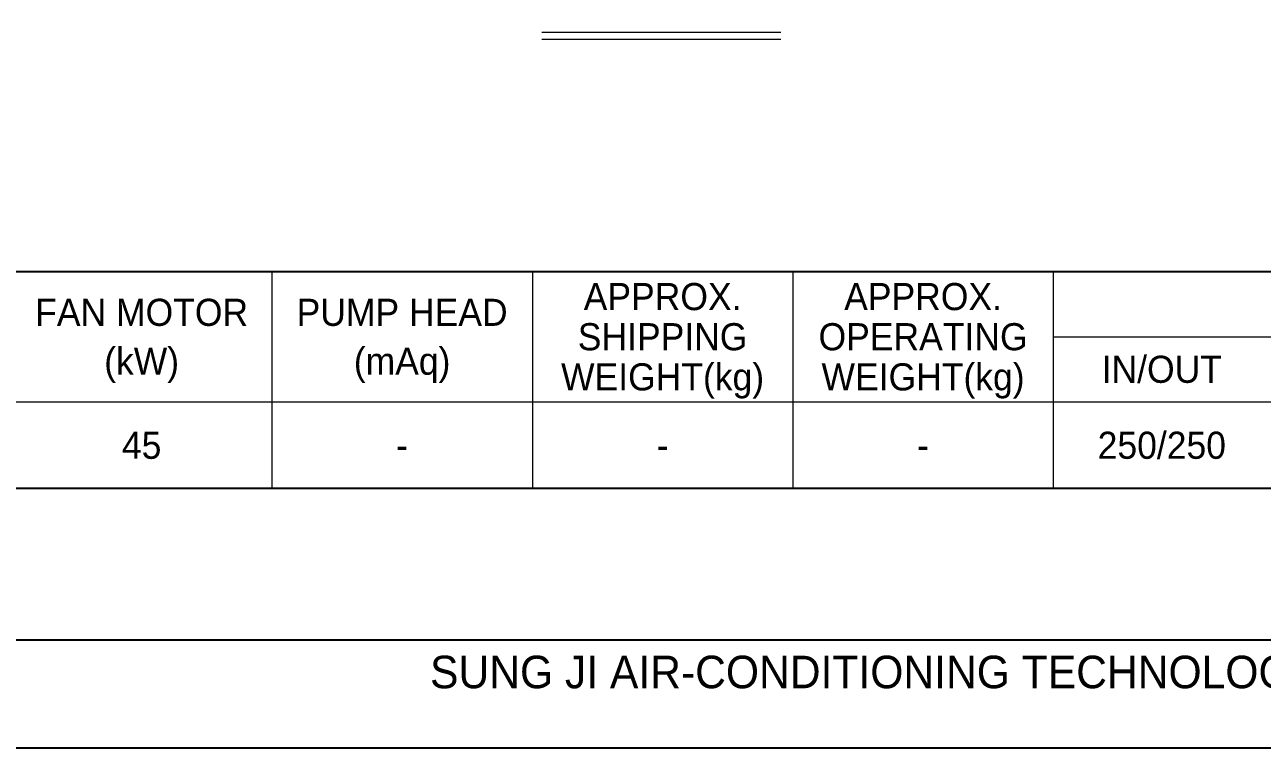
# Model space of a CAD drawing. Header units: millimetres. Extents: x -17070 to 42971, y -291348 to 40590.
# Drawn here: x -8804 to -399, y -291348 to -286434 of the extents above; entities that cross this region are included whole.
import ezdxf
from ezdxf.enums import TextEntityAlignment as Align

# ---------------------------------------------------------------- set-up
doc = ezdxf.new("R2010")
doc.units = ezdxf.units.MM
for name, color, linetype in [('냉각탑_box', 1, 'Continuous'), ('냉각탑_form', 1, 'Continuous'), ('냉각탑_text', 3, 'Continuous')]:
    doc.layers.add(name, color=color, linetype=linetype)
doc.styles.add('돋움', font='Dotum.ttf')

msp = doc.modelspace()

# ---------------------------------------------------------------- linework, layer by layer
at = {"layer": 'Defpoints'}
msp.add_lwpolyline([(-17070.4, -269451.2), (13895.4, -269451.2), (13895.4, -291348.4), (-17070.4, -291348.4)], close=True, dxfattribs=at)
at = {"layer": '냉각탑_box', "lineweight": 20}
for p, q in [((-5292.1, -286485.3), (-3668.7, -286485.3)), ((-5292.1, -286532), (-3668.7, -286532)), ((-7125.1, -288111), (-7125.1, -289585.1)), ((-5356.1, -288111), (-5356.1, -289585.1)), ((-3587, -288111), (-3587, -289585.1)), ((-1818, -288111), (-1818, -289585.1)), ((-1818, -288553.2), (3857.7, -288553.2)), ((-11990, -288995.5), (3857.7, -288995.5))]:
    msp.add_line(p, q, dxfattribs=at)
at = {"layer": '냉각탑_box'}
msp.add_lwpolyline([(-11990, -288111), (3857.7, -288111), (3857.7, -289585.1), (-11990, -289585.1)], close=True, dxfattribs=at)
at = {"layer": '냉각탑_form'}
msp.add_lwpolyline([(-16333.1, -270188.4), (-16333.1, -290611.1), (13158.1, -290611.1), (13158.1, -270188.4)], close=True, dxfattribs=at)

# ---------------------------------------------------------------- texts
at = {"layer": '냉각탑_form', "lineweight": 20, "style": '돋움'}
msp.add_text('SUNG JI AIR-CONDITIONING TECHNOLOGY CO. LTD', height=221.184, dxfattribs=at).set_placement((-6050.9, -290940.9))
at = {"layer": '냉각탑_text', "lineweight": 20, "style": '돋움'}
for s, height, p in [('APPROX.', 184.27, (-4471.5, -288280.5)), ('APPROX.', 184.27, (-2702.5, -288280.5)), ('FAN MOTOR', 184.27, (-8009.6, -288387.4)), ('PUMP HEAD', 184.27, (-6240.6, -288387.4)), ('SHIPPING', 184.27, (-4471.5, -288553.2)), ('OPERATING', 184.27, (-2702.5, -288553.2)), ('(kW)', 184.27, (-8009.6, -288719.1)), ('(mAq)', 184.27, (-6240.6, -288719.1)), ('IN/OUT', 184.27, (-1080.9, -288774.3)), ('WEIGHT(kg)', 184.27, (-4471.5, -288825.9)), ('WEIGHT(kg)', 184.27, (-2702.5, -288825.9)), ('45', 184.27, (-8009.6, -289290.3)), ('250/250', 184.27, (-1080.9, -289290.3)), ('-', 184.3, (-6240.6, -289290.3)), ('-', 184.3, (-4471.5, -289290.3)), ('-', 184.3, (-2702.5, -289290.3))]:
    msp.add_text(s, height=height, dxfattribs=at).set_placement(p, align=Align.MIDDLE_CENTER)

doc.saveas('drawing.dxf')
